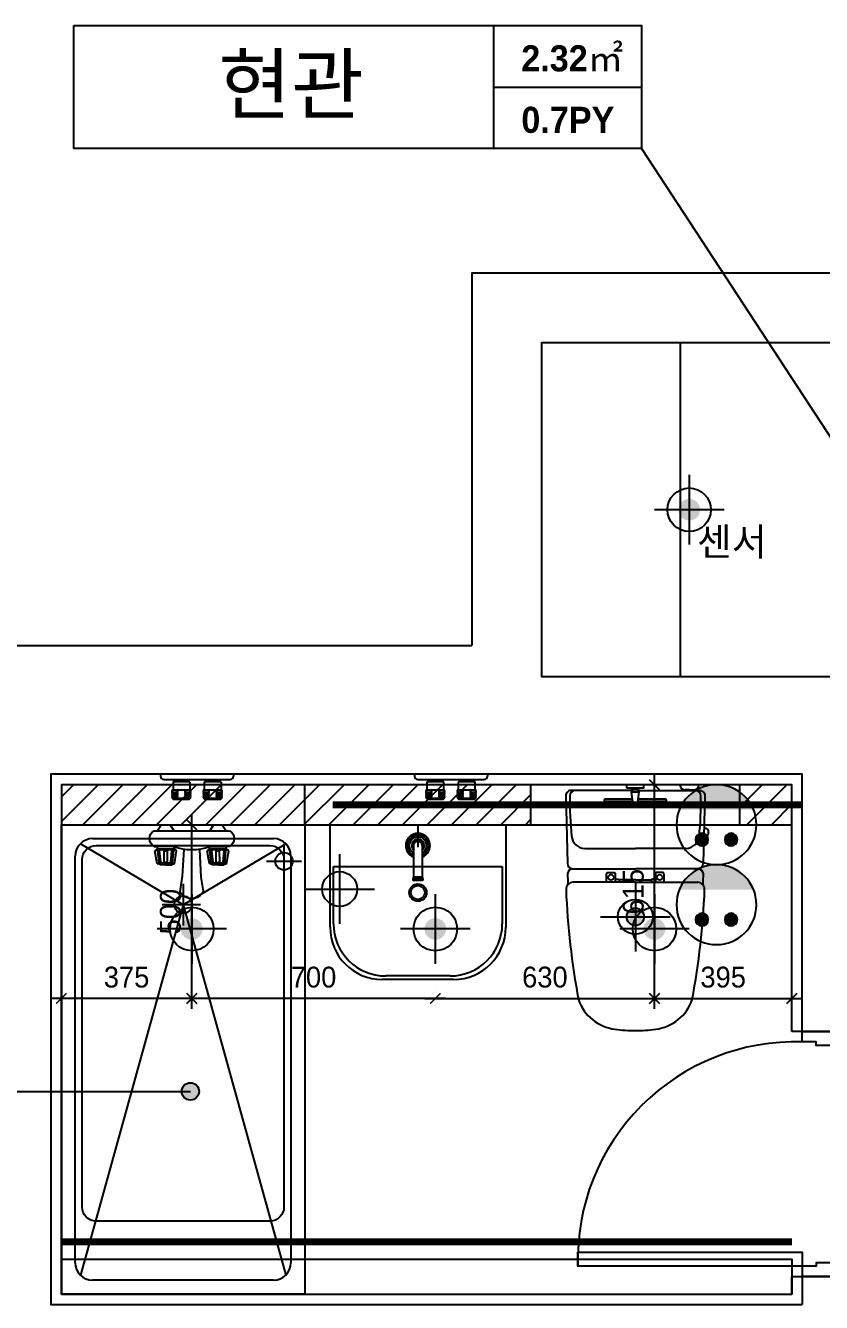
# Model space of a CAD drawing. Header units: millimetres. Extents: x 204923 to 257123, y 77248 to 107783.
# Drawn here: x 236194 to 238482, y 98023 to 101696 of the extents above; entities that cross this region are included whole.
import ezdxf
from ezdxf.enums import TextEntityAlignment as Align

# ---------------------------------------------------------------- set-up
doc = ezdxf.new("R2010")
doc.units = ezdxf.units.MM
doc.header["$LTSCALE"] = 30
doc.header["$PDMODE"] = 3
doc.linetypes.add('HID', pattern=[2.3, 1.5, -0.8])
doc.linetypes.add('HIDDEN', pattern=[9.525, 6.35, -3.175])
doc.layers.get('DEFPOINTS').update_dxf_attribs({"color": 248})
for name, color, linetype in [('0-ELC TEXT', 7, 'Continuous'), ('03-TEXT', 3, 'Continuous'), ('03-WAL NEW', 3, 'Continuous'), ('06-FUR', 6, 'Continuous'), ('07-DIM WAL', 5, 'Continuous'), ('08-HAT', 8, 'Continuous'), ('2-con', 2, 'Continuous'), ('3.기호.계단선', 30, 'Continuous'), ('BATH', 5, 'Continuous'), ('CEIL-LIGHT', 7, 'Continuous'), ('CO-BATH', 6, 'Continuous'), ('CO-DO-FR', 7, 'Continuous'), ('CO-DOOR', 8, 'Continuous'), ('FIN', 2, 'Continuous'), ('HL', 6, 'HIDDEN'), ('RC-LIGHT', 7, 'Continuous'), ('WID', 4, 'Continuous'), ('설비', 140, 'Continuous')]:
    doc.layers.add(name, color=color, linetype=linetype)
doc.styles.add('HY 울릉도 L', font='')
doc.styles.add('넥슨고딕', font='NEXONLv1GothicBold.ttf')
doc.styles.add('코레일둥고', font='Korail_Round_Gothic_Medium.ttf')
doc.styles.get('HY 울릉도 L').set_extended_font_data('HY울릉도L')
doc.dimstyles.new('30', dxfattribs={"dimscale": 30, "dimtxt": 2, "dimasz": 1, "dimexe": 1, "dimexo": 1, "dimgap": 1, "dimtad": 1, "dimdec": 0, "dimrnd": 0.05, "dimdsep": 46, "dimlunit": 6, "dimtxsty": 'HY 울릉도 L', "dimblk": 'ARCHTICK', "dimcen": 2.5, "dimdle": 1, "dimclrd": 133, "dimclre": 133, "dimclrt": 30, "dimadec": 0, "dimazin": 0, "dimtfac": 1, "dimtdec": 0, "dimtix": 1, "dimtmove": 2, "dimatfit": 3, "dimldrblk": 'ARCHTICK', "dimfxl": 1, "dimlwd": -1, "dimlwe": -1, "dimarcsym": 0})
pattern_1 = [(45, (54919.72, 2669.96), (-35.355339, 35.355339), [])]

# ---------------------------------------------------------------- blocks, each defined once
blk = doc.blocks.new('hallogen')
h = blk.add_hatch(color=256)
h.dxf.hatch_style = 1
edge = h.paths.add_edge_path()
edge.add_arc((48591.7, 60854.3), 31.2, 0, 360, ccw=False)
at = {"color": 1, "linetype": 'Continuous'}
for p, q in [((48591.7, 60954.3), (48591.7, 60754.3)), ((48691.7, 60854.3), (48491.7, 60854.3))]:
    blk.add_line(p, q, dxfattribs=at)
at = {"color": 4, "linetype": 'Continuous'}
blk.add_circle((48591.7, 60854.3), 62.5, dxfattribs=at)
blk = doc.blocks.new('_ArchTick')
at = {"color": 0, "linetype": 'ByBlock', "const_width": 0.15}
blk.add_lwpolyline([(-0.5, -0.5), (0.5, 0.5)], dxfattribs=at)
blk = doc.blocks.new('*D666')
at = {"layer": '07-DIM WAL', "color": 133}
for p, q in [((237372.1, 98927.4), (237372.1, 98927.4)), ((238002.1, 98927.4), (238002.1, 98927.4)), ((237342.1, 98897.4), (238032.1, 98897.4))]:
    blk.add_line(p, q, dxfattribs=at)
at = {"layer": 'DEFPOINTS', "color": 0}
for p in [(237372.1, 98897.4), (238002.1, 98897.4), (238002.1, 98897.4)]:
    blk.add_point(p, dxfattribs=at)
at = {"layer": '07-DIM WAL', "color": 133, "xscale": 30, "yscale": 30, "zscale": 30, "rotation": 180}
blk.add_blockref('_ArchTick', (237372.1, 98897.4), dxfattribs=at)
at = {"layer": '07-DIM WAL', "color": 133, "xscale": 30, "yscale": 30, "zscale": 30}
blk.add_blockref('_ArchTick', (238002.1, 98897.4), dxfattribs=at)
at = {"layer": '07-DIM WAL', "color": 30, "insert": (237687.1, 98958.7), "char_height": 60, "attachment_point": 5, "style": 'HY 울릉도 L'}
blk.add_mtext('630', dxfattribs=at)
blk = doc.blocks.new('*D667')
at = {"layer": '07-DIM WAL', "color": 133}
for p, q in [((238002.1, 98927.4), (238002.1, 98927.4)), ((238397.1, 98927.4), (238397.1, 98927.4)), ((237972.1, 98897.4), (238427.1, 98897.4))]:
    blk.add_line(p, q, dxfattribs=at)
at = {"layer": 'DEFPOINTS', "color": 0}
for p in [(238002.1, 98897.4), (238397.1, 98897.4), (238397.1, 98897.4)]:
    blk.add_point(p, dxfattribs=at)
at = {"layer": '07-DIM WAL', "color": 133, "xscale": 30, "yscale": 30, "zscale": 30, "rotation": 180}
blk.add_blockref('_ArchTick', (238002.1, 98897.4), dxfattribs=at)
at = {"layer": '07-DIM WAL', "color": 133, "xscale": 30, "yscale": 30, "zscale": 30}
blk.add_blockref('_ArchTick', (238397.1, 98897.4), dxfattribs=at)
at = {"layer": '07-DIM WAL', "color": 30, "insert": (238199.6, 98958.7), "char_height": 60, "attachment_point": 5, "style": 'HY 울릉도 L'}
blk.add_mtext('395', dxfattribs=at)
blk = doc.blocks.new('*D668')
at = {"layer": '07-DIM WAL', "color": 133}
for p, q in [((238002.1, 98867.4), (238002.1, 99542.4)), ((237972.1, 99512.4), (237972.1, 99512.4)), ((237972.1, 98897.4), (237972.1, 98897.4))]:
    blk.add_line(p, q, dxfattribs=at)
at = {"layer": 'DEFPOINTS', "color": 0}
for p in [(238002.1, 99512.4), (238002.1, 99512.4), (238002.1, 98897.4)]:
    blk.add_point(p, dxfattribs=at)
at = {"layer": '07-DIM WAL', "color": 133, "xscale": 30, "yscale": 30, "zscale": 30}
for p, rotation in [((238002.1, 99512.4), 90), ((238002.1, 98897.4), 270)]:
    blk.add_blockref('_ArchTick', p, dxfattribs=dict(at, rotation=rotation))
at = {"layer": '07-DIM WAL', "color": 30, "insert": (237941.4, 99204.9), "char_height": 60, "attachment_point": 5, "rotation": 90, "style": 'HY 울릉도 L'}
blk.add_mtext('615', dxfattribs=at)
blk = doc.blocks.new('*D669')
at = {"layer": '07-DIM WAL', "color": 133}
for p, q in [((236672.1, 98867.4), (236672.1, 99427.4)), ((236642.1, 99397.4), (236642.1, 99397.4)), ((236642.1, 98897.4), (236642.1, 98897.4))]:
    blk.add_line(p, q, dxfattribs=at)
at = {"layer": 'DEFPOINTS', "color": 0}
for p in [(236672.1, 99397.4), (236672.1, 99397.4), (236672.1, 98897.4)]:
    blk.add_point(p, dxfattribs=at)
at = {"layer": '07-DIM WAL', "color": 133, "xscale": 30, "yscale": 30, "zscale": 30}
for p, rotation in [((236672.1, 99397.4), 90), ((236672.1, 98897.4), 270)]:
    blk.add_blockref('_ArchTick', p, dxfattribs=dict(at, rotation=rotation))
at = {"layer": '07-DIM WAL', "color": 30, "insert": (236610.8, 99147.4), "char_height": 60, "attachment_point": 5, "rotation": 90, "style": 'HY 울릉도 L'}
blk.add_mtext('500', dxfattribs=at)
blk = doc.blocks.new('*D670')
at = {"layer": '07-DIM WAL', "color": 133}
for p, q in [((236672.1, 98927.4), (236672.1, 98927.4)), ((237372.1, 98927.4), (237372.1, 98927.4)), ((237402.1, 98897.4), (236642.1, 98897.4))]:
    blk.add_line(p, q, dxfattribs=at)
at = {"layer": 'DEFPOINTS', "color": 0}
for p in [(236672.1, 98897.4), (236672.1, 98897.4), (237372.1, 98897.4)]:
    blk.add_point(p, dxfattribs=at)
at = {"layer": '07-DIM WAL', "color": 133, "xscale": 30, "yscale": 30, "zscale": 30, "rotation": 180}
blk.add_blockref('_ArchTick', (236672.1, 98897.4), dxfattribs=at)
at = {"layer": '07-DIM WAL', "color": 133, "xscale": 30, "yscale": 30, "zscale": 30}
blk.add_blockref('_ArchTick', (237372.1, 98897.4), dxfattribs=at)
at = {"layer": '07-DIM WAL', "color": 30, "insert": (237022.1, 98958.6), "char_height": 60, "attachment_point": 5, "style": 'HY 울릉도 L'}
blk.add_mtext('700', dxfattribs=at)
blk = doc.blocks.new('*D671')
at = {"layer": '07-DIM WAL', "color": 133}
for p, q in [((236297.1, 98927.4), (236297.1, 98927.4)), ((236672.1, 98927.4), (236672.1, 98927.4)), ((236702.1, 98897.4), (236267.1, 98897.4))]:
    blk.add_line(p, q, dxfattribs=at)
at = {"layer": 'DEFPOINTS', "color": 0}
for p in [(236297.1, 98897.4), (236297.1, 98897.4), (236672.1, 98897.4)]:
    blk.add_point(p, dxfattribs=at)
at = {"layer": '07-DIM WAL', "color": 133, "xscale": 30, "yscale": 30, "zscale": 30, "rotation": 180}
blk.add_blockref('_ArchTick', (236297.1, 98897.4), dxfattribs=at)
at = {"layer": '07-DIM WAL', "color": 133, "xscale": 30, "yscale": 30, "zscale": 30}
blk.add_blockref('_ArchTick', (236672.1, 98897.4), dxfattribs=at)
at = {"layer": '07-DIM WAL', "color": 30, "insert": (236484.6, 98958.7), "char_height": 60, "attachment_point": 5, "style": 'HY 울릉도 L'}
blk.add_mtext('375', dxfattribs=at)
blk = doc.blocks.new('egoo')
at = {"layer": '설비'}
h = blk.add_hatch(color=140, dxfattribs=at)
edge = h.paths.add_edge_path()
edge.add_arc((1015645.3, 443433.7), 22.3, 0, 360)
h = blk.add_hatch(color=140, dxfattribs=at)
edge = h.paths.add_edge_path()
edge.add_arc((1015747.7, 443433.7), 22.3, 0, 360)
h = blk.add_hatch(color=140, dxfattribs=at)
edge = h.paths.add_edge_path()
edge.add_line((1015826.3, 443329.1), (1015566.6, 443329.1))
edge.add_ellipse((1015696.5, 443381.5), major_axis=(99, 99), ratio=1, start_angle=156.9578, end_angle=293.0422)
at = {"layer": '설비', "color": 140}
for centre, radius in [((1015696.5, 443381.5), 140), ((1015645.3, 443433.7), 22.3), ((1015747.7, 443433.7), 22.3)]:
    blk.add_circle(centre, radius, dxfattribs=at)
blk = doc.blocks.new('A$C004A4CAE')
at = {"layer": 'FIN', "color": 6}
for p, q in [((36, 69), (36, 70)), ((84, 69), (36, 69)), ((51, 63), (36, 63)), ((51, 57), (36, 57)), ((51, 51), (36, 51)), ((36, 23), (36, 45)), ((84, 45), (36, 45)), ((82, 72), (38, 72)), ((84, 63), (69, 63)), ((84, 57), (69, 57)), ((84, 51), (69, 51)), ((84, 69), (84, 70)), ((84, 23), (84, 45)), ((126, 69), (126, 70)), ((174, 69), (126, 69)), ((141, 63), (126, 63)), ((141, 57), (126, 57)), ((141, 51), (126, 51)), ((174, 45), (126, 45)), ((126, 23), (126, 45)), ((172, 72), (128, 72)), ((174, 63), (159, 63)), ((174, 57), (159, 57)), ((174, 51), (159, 51)), ((174, 69), (174, 70)), ((174, 23), (174, 45)), ((0, 0), (0, 5)), ((200, 15), (10, 15)), ((82, 21), (38, 21)), ((43, 15), (43, 21)), ((77, 15), (77, 21)), ((172, 21), (128, 21)), ((133, 15), (133, 21)), ((167, 15), (167, 21)), ((210, 0), (210, 5))]:
    blk.add_line(p, q, dxfattribs=at)
for centre, radius, start, end in [((36, 66), 3, 90, 270), ((36, 60), 3, 90, 270), ((36, 54), 3, 90, 270), ((36, 48), 3, 90, 270), ((38, 70), 2, 90, 180), ((51, 66), 3, 90, 270), ((51, 60), 3, 90, 270), ((51, 54), 3, 90, 270), ((51, 48), 3, 90, 270), ((69, 66), 3, 270, 90), ((69, 60), 3, 270, 90), ((69, 54), 3, 270, 90), ((69, 48), 3, 270, 90), ((82, 70), 2, 0, 90), ((84, 66), 3, 270, 90), ((84, 60), 3, 270, 90), ((84, 54), 3, 270, 90), ((84, 48), 3, 270, 90), ((126, 66), 3, 90, 270), ((126, 60), 3, 90, 270), ((126, 54), 3, 90, 270), ((126, 48), 3, 90, 270), ((128, 70), 2, 90, 180), ((141, 66), 3, 90, 270), ((141, 60), 3, 90, 270), ((141, 54), 3, 90, 270), ((141, 48), 3, 90, 270), ((159, 66), 3, 270, 90), ((159, 60), 3, 270, 90), ((159, 54), 3, 270, 90), ((159, 48), 3, 270, 90), ((172, 70), 2, 0, 90), ((174, 66), 3, 270, 90), ((174, 60), 3, 270, 90), ((174, 54), 3, 270, 90), ((174, 48), 3, 270, 90), ((10, 5), 10, 90, 180), ((38, 23), 2, 180, 270), ((82, 23), 2, 270, 0), ((128, 23), 2, 180, 270), ((172, 23), 2, 270, 0), ((200, 5), 10, 0, 90)]:
    blk.add_arc(centre, radius, start, end, dxfattribs=at)
blk = doc.blocks.new('cdr')
at = {"layer": '3.기호.계단선'}
h = blk.add_hatch(color=256, dxfattribs=at)
h.dxf.hatch_style = 1
h.paths.add_polyline_path([(212172.1, 99132.4, 1), (212122.1, 99132.4, 1)])
at = {"layer": '2-con'}
for points in [[(212937.1, 100983.4), (211677.1, 100983.4), (211677.1, 99912.4)], [(212937.1, 100783.4), (211877.1, 100783.4), (211877.1, 99823.4), (212827.1, 99823.4)], [(211127.1, 93259.4), (210327.1, 93259.4), (210327.1, 99912.4), (211677.1, 99912.4)], [(212827.1, 98802.4), (212627.1, 98802.4), (212827.1, 98802.4), (212827.1, 99823.4)], [(212627.1, 98802.4), (212627.1, 99542.4), (210467.1, 99542.4), (210467.1, 98017.4), (212627.1, 98017.4)], [(212827.1, 98097.4), (212627.1, 98097.4), (212627.1, 98017.4)]]:
    blk.add_lwpolyline(points, dxfattribs=at)
at = {"layer": '3.기호.계단선'}
for p, q in [((211137.1, 99342.4), (211137.1, 99242.4)), ((211087.1, 99292.4), (211187.1, 99292.4)), ((211297.1, 99312.4), (211297.1, 99112.4)), ((211197.1, 99212.4), (211397.1, 99212.4)), ((212147.1, 99232.4), (212147.1, 99032.4)), ((212047.1, 99132.4), (212247.1, 99132.4))]:
    blk.add_line(p, q, dxfattribs=at)
for centre, radius in [((211137.1, 99292.4), 25), ((211297.1, 99212.4), 50), ((212147.1, 99132.4), 50), ((212147.1, 99132.4), 25)]:
    blk.add_circle(centre, radius, dxfattribs=at)
at = {"layer": 'CO-DO-FR'}
for points in [[(212627.1, 98802.4), (212827.1, 98802.4), (212827.1, 98772.4), (212787.1, 98772.4), (212787.1, 98762.4), (212667.1, 98762.4), (212667.1, 98772.4), (212627.1, 98772.4), (212627.1, 98802.4)], [(212627.1, 98097.4), (212827.1, 98097.4), (212827.1, 98127.4), (212787.1, 98127.4), (212787.1, 98137.4), (212667.1, 98137.4), (212667.1, 98127.4), (212627.1, 98127.4), (212627.1, 98097.4)]]:
    blk.add_lwpolyline(points, close=True, dxfattribs=at)
at = {"layer": 'CO-DOOR'}
blk.add_lwpolyline([(211982.1, 98167.4), (212627.1, 98167.4), (212627.1, 98127.4), (211982.1, 98127.4)], close=True, dxfattribs=at)
blk.add_arc((212607.1, 98147.4), 625.3, 88.1672, 181.8328, dxfattribs=at)
at = {"rotation": 180}
for p in [(210992.1, 99542.4), (211722.1, 99542.4)]:
    blk.add_blockref('A$C004A4CAE', p, dxfattribs=at)
blk = doc.blocks.new('A$C50C81EA5')
at = {"layer": 'WID'}
for p, q in [((99.5, 220.2), (137.4, 226.4)), ((99.5, 220.2), (137.4, 226.4)), ((143.2, 219), (137.4, 226.4)), ((143.2, 219), (137.4, 226.4)), ((141.3, 221.4), (137.5, 218)), ((141.3, 221.4), (137.5, 218)), ((150.2, 228.6), (150.2, 219)), ((150.2, 228.6), (150.2, 219)), ((195.3, 12), (195.3, 228.1)), ((195.3, 12), (195.3, 228.1)), ((97, 213.3), (99.5, 213.3)), ((97, 195.5), (97, 213.3)), ((97, 213.3), (99.5, 213.3)), ((97, 195.5), (97, 213.3)), ((97, 195.5), (97, 177.7)), ((97, 195.5), (97, 177.7)), ((99.5, 220.2), (104, 214.9)), ((99.5, 195.5), (99.5, 220.2)), ((99.5, 220.2), (104, 214.9)), ((99.5, 195.5), (99.5, 220.2)), ((99.5, 195.5), (99.5, 170.7)), ((99.5, 195.5), (99.5, 170.7)), ((104, 214.9), (137.5, 218)), ((104, 214.9), (137.5, 218)), ((104, 214.9), (104, 209.5)), ((104, 214.9), (104, 209.5)), ((104, 200.4), (104, 195.5)), ((104, 200.4), (137, 200)), ((104, 200.4), (104, 195.5)), ((104, 200.4), (137, 200)), ((104, 190.5), (104, 195.5)), ((104, 190.5), (104, 195.5)), ((104, 190.5), (137, 190.1)), ((104, 190.5), (137, 190.1)), ((104.5, 209.7), (137, 212.6)), ((104.5, 209.7), (137, 212.6)), ((137.5, 218), (137, 212.6)), ((137.5, 218), (137, 212.6)), ((137, 200), (137, 195)), ((137, 200), (137, 195)), ((137, 190.1), (137, 195)), ((137, 190.1), (137, 195)), ((143.2, 219), (150.2, 219)), ((143.2, 171.1), (143.2, 219)), ((143.2, 219), (150.2, 219)), ((143.2, 171.1), (143.2, 219)), ((150.2, 171.1), (150.2, 219)), ((150.2, 171.1), (150.2, 219)), ((212.4, 207.5), (195.3, 218.4)), ((212.4, 207.5), (195.3, 218.4)), ((212.4, 182.5), (212.4, 207.5)), ((212.4, 182.5), (212.4, 207.5)), ((21.3, 153.8), (62, 147.2)), ((21.3, 153.8), (62, 147.2)), ((62, 147.2), (141.5, 142.7)), ((62, 147.2), (141.5, 142.7)), ((97, 177.7), (99.5, 177.7)), ((97, 177.7), (99.5, 177.7)), ((99.5, 170.7), (104, 176)), ((99.5, 170.7), (104, 176)), ((99.5, 170.7), (137.4, 163.7)), ((99.5, 170.7), (137.4, 163.7)), ((104, 176), (104, 181.4)), ((104, 176), (104, 181.4)), ((104, 176), (137.5, 172.1)), ((104, 176), (137.5, 172.1)), ((104.5, 181.2), (137, 177.4)), ((104.5, 181.2), (137, 177.4)), ((137.5, 172.1), (137, 177.4)), ((137.5, 172.1), (137, 177.4)), ((143.2, 171.1), (137.4, 163.7)), ((143.2, 171.1), (137.4, 163.7)), ((141.3, 168.6), (137.5, 172.1)), ((141.3, 168.6), (137.5, 172.1)), ((143.2, 171.1), (150.2, 171.1)), ((143.2, 171.1), (150.2, 171.1)), ((212.4, 182.5), (195.3, 171.6)), ((212.4, 182.5), (195.3, 171.6)), ((20.3, 86.2), (64.1, 93.2)), ((20.3, 86.2), (64.1, 93.2)), ((64.1, 93.2), (141.5, 97.7)), ((64.1, 93.2), (141.5, 97.7)), ((99.5, 70.2), (137.4, 76.4)), ((99.5, 70.2), (137.4, 76.4)), ((143.2, 69), (137.4, 76.4)), ((143.2, 69), (137.4, 76.4)), ((97, 63.3), (99.5, 63.3)), ((97, 45.5), (97, 63.3)), ((97, 63.3), (99.5, 63.3)), ((97, 45.5), (97, 63.3)), ((97, 45.5), (97, 27.7)), ((97, 45.5), (97, 27.7)), ((99.5, 70.2), (104, 64.9)), ((99.5, 45.5), (99.5, 70.2)), ((99.5, 70.2), (104, 64.9)), ((99.5, 45.5), (99.5, 70.2)), ((99.5, 45.5), (99.5, 20.7)), ((99.5, 45.5), (99.5, 20.7)), ((104, 64.9), (137.5, 68)), ((104, 64.9), (137.5, 68)), ((104, 64.9), (104, 59.5)), ((104, 64.9), (104, 59.5)), ((104, 50.4), (104, 45.5)), ((104, 50.4), (137, 50)), ((104, 50.4), (104, 45.5)), ((104, 50.4), (137, 50)), ((104, 40.5), (104, 45.5)), ((104, 40.5), (104, 45.5)), ((104, 40.5), (137, 40.1)), ((104, 40.5), (137, 40.1)), ((104.5, 59.7), (137, 62.6)), ((104.5, 59.7), (137, 62.6)), ((137.5, 68), (137, 62.6)), ((137.5, 68), (137, 62.6)), ((137, 50), (137, 45)), ((137, 50), (137, 45)), ((137, 40.1), (137, 45)), ((137, 40.1), (137, 45)), ((141.3, 71.4), (137.5, 68)), ((141.3, 71.4), (137.5, 68)), ((143.2, 69), (150.2, 69)), ((143.2, 21.1), (143.2, 69)), ((143.2, 69), (150.2, 69)), ((143.2, 21.1), (143.2, 69)), ((150.2, 69), (150.2, 21.1)), ((150.2, 69), (150.2, 21.1)), ((212.4, 57.5), (195.3, 68.4)), ((212.4, 57.5), (195.3, 68.4)), ((212.4, 32.5), (212.4, 57.5)), ((212.4, 32.5), (212.4, 57.5)), ((97, 27.7), (99.5, 27.7)), ((97, 27.7), (99.5, 27.7)), ((99.5, 20.7), (104, 26)), ((99.5, 20.7), (104, 26)), ((99.5, 20.7), (137.4, 13.7)), ((99.5, 20.7), (137.4, 13.7)), ((104, 26), (104, 31.4)), ((104, 26), (104, 31.4)), ((104, 26), (137.5, 22.1)), ((104, 26), (137.5, 22.1)), ((104.5, 31.2), (137, 27.4)), ((104.5, 31.2), (137, 27.4)), ((137.5, 22.1), (137, 27.4)), ((137.5, 22.1), (137, 27.4)), ((143.2, 21.1), (137.4, 13.7)), ((143.2, 21.1), (137.4, 13.7)), ((141.3, 18.6), (137.5, 22.1)), ((141.3, 18.6), (137.5, 22.1)), ((143.2, 21.1), (150.2, 21.1)), ((143.2, 21.1), (150.2, 21.1)), ((150.2, 11.4), (150.2, 21.1)), ((150.2, 11.4), (150.2, 21.1)), ((212.4, 32.5), (195.3, 21.6)), ((212.4, 32.5), (195.3, 21.6))]:
    blk.add_line(p, q, dxfattribs=at)
for centre, radius, start, end in [((172.6, 215.7), 25.9, 28.6669, 149.9901), ((172.6, 215.7), 25.9, 28.6669, 149.9901), ((106.7, 204.9), 5.27, 114.695, 239.7227), ((106.7, 204.9), 5.27, 114.695, 239.7227), ((106.7, 186), 5.27, 120.2773, 245.305), ((106.7, 186), 5.27, 120.2773, 245.305), ((134.7, 206.3), 6.74, 289.9748, 70.0252), ((134.7, 206.3), 6.74, 289.9748, 70.0252), ((134.7, 183.8), 6.74, 289.9748, 70.0252), ((134.7, 183.8), 6.74, 289.9748, 70.0252), ((37.9, 119.7), 37.9, 116.0462, 242.3329), ((37.9, 119.7), 37.9, 116.0462, 242.3329), ((302.7, 120), 162.8, 161.712, 198.288), ((302.7, 120), 162.8, 161.712, 198.288), ((106.7, 54.9), 5.27, 114.695, 239.7227), ((106.7, 54.9), 5.27, 114.695, 239.7227), ((106.7, 36), 5.27, 120.2773, 245.305), ((106.7, 36), 5.27, 120.2773, 245.305), ((134.7, 56.3), 6.74, 289.9748, 70.0252), ((134.7, 56.3), 6.74, 289.9748, 70.0252), ((134.7, 33.8), 6.74, 289.9748, 70.0252), ((134.7, 33.8), 6.74, 289.9748, 70.0252), ((172.6, 24.4), 25.9, 210.0099, 331.3331), ((172.6, 24.4), 25.9, 210.0099, 331.3331)]:
    blk.add_arc(centre, radius, start, end, dxfattribs=at)
blk = doc.blocks.new('cjswjdeh')
at = {"layer": '03-WAL NEW'}
h = blk.add_hatch(dxfattribs=at)
h.set_pattern_fill('_USER', color=256, scale=50, angle=45, pattern_type=0)
h.set_pattern_definition(pattern_1)
h.paths.add_polyline_path([(266116.8, 102067.3), (265416.8, 102067.3), (265416.8, 102182.3), (266116.8, 102182.3)])
at = {"layer": '08-HAT'}
h = blk.add_hatch(dxfattribs=at)
h.set_pattern_fill('_USER', color=8, scale=50, angle=45, pattern_type=0)
h.set_pattern_definition(pattern_1)
h.paths.add_polyline_path([(267516.8, 102182.3), (267366.8, 102182.3), (267366.8, 102067.3), (267516.8, 102067.3)])
h.paths.add_polyline_path([(266766.8, 102182.3), (266116.8, 102182.3), (266116.8, 102067.3), (266766.8, 102067.3)])
at = {"color": 8}
blk.add_line((266441.8, 102067.3), (266441.8, 102002.3), dxfattribs=at)
at = {"layer": '03-WAL NEW'}
for p, q in [((266116.8, 102067.3), (266116.8, 102182.3)), ((266766.8, 102067.3), (266766.8, 102182.3)), ((267366.8, 102067.3), (267366.8, 102182.3))]:
    blk.add_line(p, q, dxfattribs=at)
blk.add_lwpolyline([(265416.8, 102067.3), (267516.8, 102067.3), (267516.8, 102182.3), (265416.8, 102182.3)], close=True, dxfattribs=at)
at = {"layer": '06-FUR', "color": 8}
blk.add_lwpolyline([(266796.8, 102493.3), (267196.8, 102493.3), (267196.8, 103453.3), (266796.8, 103453.3)], close=True, dxfattribs=at)
at = {"layer": 'BATH', "color": 8}
for p, q in [((267546.8, 101472.3), (267516.8, 101472.3)), ((267546.8, 100767.3), (267516.8, 100767.3))]:
    blk.add_line(p, q, dxfattribs=at)
blk.add_lwpolyline([(267516.8, 101472.3), (267516.8, 102182.3), (265416.8, 102182.3), (265416.8, 100717.3), (267516.8, 100717.3), (267516.8, 100767.3)], dxfattribs=at)
at = {"layer": 'CO-BATH', "color": 8}
for p, q in [((265416.8, 100717.3), (265416.8, 102067.3)), ((265416.8, 102067.3), (266116.8, 102067.3)), ((266116.8, 102067.3), (266116.8, 100717.3)), ((266189.3, 101772.3), (266189.3, 102067.3)), ((266189.3, 102067.3), (266694.3, 102067.3)), ((266694.3, 102067.3), (266694.3, 101772.3)), ((265766.8, 101837.3), (265471.5, 102012.7)), ((265506.8, 102027.3), (265766.8, 102027.3)), ((265766.8, 102027.3), (266026.8, 102027.3)), ((265766.8, 102027.3), (265766.8, 102027.3)), ((265766.8, 101837.3), (266062.2, 102012.7)), ((266429.3, 102007.3), (266429.3, 101916.8)), ((266454.3, 102007.3), (266454.3, 101916.8)), ((265456.8, 100807.3), (265456.8, 101977.3)), ((266076.8, 101977.3), (266076.8, 100807.3)), ((266199.3, 101782.3), (266199.3, 101947.3)), ((266199.3, 101947.3), (266684.3, 101947.3)), ((266684.3, 101947.3), (266684.3, 101782.3)), ((265766.8, 101897.3), (265766.8, 101777.3)), ((266427.3, 101911.8), (266427.3, 101906.8)), ((266456.3, 101911.8), (266427.3, 101911.8)), ((266456.3, 101906.8), (266427.3, 101906.8)), ((266428.3, 101916.8), (266428.3, 101911.8)), ((266455.3, 101916.8), (266428.3, 101916.8)), ((266455.3, 101916.8), (266455.3, 101911.8)), ((266456.3, 101911.8), (266456.3, 101906.8)), ((265766.8, 101837.3), (265471.5, 100772)), ((265816.8, 101837.3), (265706.8, 101837.3)), ((265766.8, 101837.3), (266062.2, 100772)), ((266534.3, 101632.3), (266349.3, 101632.3)), ((266544.3, 101622.3), (266339.3, 101622.3)), ((266026.8, 100757.3), (265506.8, 100757.3)), ((266116.8, 100717.3), (265416.8, 100717.3))]:
    blk.add_line(p, q, dxfattribs=at)
blk.add_lwpolyline([(265766.8, 102007.3), (266016.8, 102007.3, -0.414214), (266056.8, 101967.3), (266056.8, 100967.3, -0.414214), (266016.8, 100927.3), (265516.8, 100927.3, -0.414214), (265476.8, 100967.3), (265476.8, 101967.3, -0.414214), (265516.8, 102007.3)], format="xyb", close=True, dxfattribs=at)
for radius in [25, 20]:
    blk.add_circle((266441.8, 101872.3), radius, dxfattribs=at)
for centre, radius, start, end in [((266441.8, 102007.3), 35, 290.9249, 249.0752), ((266441.8, 102007.3), 30, 294.6243, 245.3757), ((265506.8, 101977.3), 50, 90, 180), ((266026.8, 101977.3), 50, 0, 90), ((266441.8, 102007.3), 25, 300, 240), ((266441.8, 102007.3), 18, 313.983, 226.0171), ((266441.8, 102007.3), 12.5, 0, 180), ((266349.3, 101782.3), 150, 180, 270), ((266534.3, 101782.3), 150, 270, 0), ((266339.3, 101772.3), 150, 180, 270), ((266544.3, 101772.3), 150, 270, 0), ((265506.8, 100807.3), 50, 180, 270), ((266026.8, 100807.3), 50, 270, 0)]:
    blk.add_arc(centre, radius, start, end, dxfattribs=at)
blk.add_ellipse((265766.8, 101837.3), major_axis=(-17.7, -17.7), ratio=1, dxfattribs=at)
at = {"layer": 'FIN', "color": 8}
for p, q in [((267058.8, 102165.9), (266894.2, 102165.9)), ((267074.8, 102165.9), (267239.4, 102165.9)), ((267222.6, 102167.3), (267210.1, 102167.3)), ((267222.6, 102167.3), (267235, 102167.3)), ((266921.6, 101998.7), (267066.8, 101998.7)), ((267212.1, 101998.7), (267066.8, 101998.7)), ((266886.5, 101940.9), (267066.8, 101940.9)), ((267247.2, 101940.9), (267066.8, 101940.9)), ((267066.8, 101901.7), (266887.5, 101901.7)), ((267066.8, 101901.7), (267246.1, 101901.7))]:
    blk.add_line(p, q, dxfattribs=at)
for points in [[(266894.2, 102165.9), (266881.8, 102165.9, 0.421209), (266866.8, 102150.6), (266871.5, 101955.6, 0.001659)], [(267239.4, 102165.9), (267251.8, 102165.9, -0.421209), (267266.8, 102150.6), (267262.2, 101955.6, -0.001659)], [(266886.5, 101940.9, 0.371724), (266872.1, 101926.2, 0.003515), (266872.9, 101895.3, 0.320541)], [(267247.2, 101940.9, -0.371724), (267261.6, 101926.2, -0.003515), (267260.7, 101895.3, -0.320541)]]:
    blk.add_lwpolyline(points, format="xyb", dxfattribs=at)
for centre, radius, start, end in [((267210.1, 102182.3), 15, 180, 270), ((267235, 102182.3), 15, 270, 0), ((266894.2, 102149.9), 16, 90, 179.3116), ((267878.2, 102138.1), 1000, 179.3116, 185.9437), ((267239.4, 102149.9), 16, 0.6884, 90), ((266255.5, 102138.1), 1000, 354.0563, 0.6884), ((266923.3, 102038.7), 40, 185.9437, 267.5129), ((267210.3, 102038.7), 40, 272.4871, 354.0563), ((266886.5, 101955.9), 15, 181.3651, 270), ((267247.2, 101955.9), 15, 270, 358.6349), ((266887.5, 101881.7), 20, 90, 182.3333), ((267246.1, 101881.7), 20, 357.6667, 90), ((269071.6, 101970.7), 2205.9, 182.3333, 190.6081), ((265062, 101970.7), 2205.9, 349.3919, 357.6667), ((267022.6, 101604), 125.5, 198.2964, 263.4241), ((267111, 101604), 125.5, 276.5759, 341.7036), ((267066.8, 101880.9), 405.9, 261.6993, 270), ((267066.8, 101880.9), 405.9, 270, 278.3007)]:
    blk.add_arc(centre, radius, start, end, dxfattribs=at)
at = {"layer": 'HL', "color": 8, "linetype": 'Continuous'}
for p, q in [((267042.8, 102172.3), (267042.8, 102182.3)), ((267090.8, 102172.3), (267090.8, 102182.3)), ((267090.8, 102172.3), (267042.8, 102172.3)), ((267059.9, 102167.6), (267054.4, 102172.3)), ((267055.5, 102160.6), (267059.9, 102167.6)), ((267060.8, 102126.2), (267055.5, 102160.6)), ((267078.2, 102160.6), (267055.5, 102160.6)), ((267073.8, 102167.6), (267059.9, 102167.6)), ((267072.8, 102126.2), (267078.2, 102160.6)), ((267073.8, 102167.6), (267079.2, 102172.3)), ((267078.2, 102160.6), (267073.8, 102167.6)), ((267058.3, 102141.3), (266980.3, 102141.3)), ((267059.4, 102134.3), (266980.3, 102134.3)), ((267072.8, 102126.2), (267060.8, 102126.2)), ((267153.3, 102134.3), (267074.3, 102134.3)), ((267153.3, 102141.3), (267075.3, 102141.3)), ((267271.8, 102035.9), (267264.1, 102035.9)), ((267271.8, 102056), (267264.6, 102056)), ((267275.8, 102052), (267275.8, 102039.9)), ((267066.8, 101908.7), (267020.5, 101908.7)), ((267066.8, 101908.7), (267113.1, 101908.7))]:
    blk.add_line(p, q, dxfattribs=at)
for points in [[(266984.3, 101901.7), (266984.3, 101925.9, -0.414214), (266988.3, 101929.9), (267004.7, 101929.9, -0.414214), (267008.7, 101925.9), (267008.7, 101910.3), (267008.7, 101901.7)], [(267149.4, 101901.7), (267149.4, 101925.9, 0.414214), (267145.4, 101929.9), (267128.9, 101929.9, 0.414214), (267124.9, 101925.9), (267124.9, 101910.3), (267124.9, 101901.7)], [(267008.7, 101910.3), (267018.5, 101910.3, -0.414214), (267020.5, 101908.3), (267020.5, 101901.7)], [(267124.9, 101910.3), (267115.1, 101910.3, 0.414214), (267113.1, 101908.3), (267113.1, 101901.7)]]:
    blk.add_lwpolyline(points, format="xyb", dxfattribs=at)
for centre in [(266996.8, 101915.9), (267136.8, 101915.9)]:
    blk.add_circle(centre, 8, dxfattribs=at)
for centre, radius, start, end in [((266980.3, 102137.8), 3.5, 90, 270), ((267153.3, 102137.8), 3.5, 270, 90), ((267271.8, 102052), 4, 0, 90), ((267271.8, 102039.9), 4, 270, 0)]:
    blk.add_arc(centre, radius, start, end, dxfattribs=at)
blk.add_blockref('cdr', (54919.7, 2670))
at = {"color": 8, "xscale": -1, "rotation": 270}
blk.add_blockref('A$C50C81EA5', (265671.8, 101854.9), dxfattribs=at)

msp = doc.modelspace()

# ---------------------------------------------------------------- hatches: boundary and pattern name
at = {"layer": '0-ELC TEXT'}
h = msp.add_hatch(color=256, dxfattribs=at)
h.dxf.hatch_style = 1
edge = h.paths.add_edge_path()
edge.add_arc((236668.1, 98630.2), 25, -270, 90, ccw=False)

# ---------------------------------------------------------------- linework, layer by layer
for p, q in [((237540.3, 101342.3), (237540.3, 101696.1)), ((237540.3, 101519.2), (237964.9, 101519.2)), ((237964.9, 101342.3), (238704.8, 100210)), ((235919.7, 98630.2), (236668.1, 98630.2))]:
    msp.add_line(p, q, dxfattribs=at)
msp.add_lwpolyline([(236333.1, 101696.1), (237964.9, 101696.1), (237964.9, 101342.3), (236333.1, 101342.3)], close=True, dxfattribs=at)
msp.add_circle((236668.1, 98630.2), 25, dxfattribs=at)
at = {"layer": 'CEIL-LIGHT', "color": 10, "linetype": 'HIDDEN', "const_width": 20}
for points in [[(238427.1, 99454.9), (237077.1, 99454.9)], [(238397.1, 98197.4), (236297.1, 98197.4)]]:
    msp.add_lwpolyline(points, dxfattribs=at)
at = {"layer": 'CEIL-LIGHT'}
msp.add_lwpolyline([(236297.1, 98047.4), (236297.1, 98147.4), (238397.1, 98147.4), (238397.1, 98047.4)], dxfattribs=at)

# ---------------------------------------------------------------- block references
at = {"layer": '3.기호.계단선'}
msp.add_blockref('cjswjdeh', (-29119.7, -2670), dxfattribs=at)
at = {"layer": 'RC-LIGHT'}
for p in [(189510.4, 39449.1), (188080.4, 38243.1), (188780.4, 38243.1), (189410.4, 38243.1)]:
    msp.add_blockref('hallogen', p, dxfattribs=at)
at = {"layer": '설비', "color": 140, "xscale": -0.8214285869294655, "yscale": 0.8214285869294655, "zscale": 0.8214285869294655, "rotation": 179.9999999999999}
for p in [(-596141.8, 463603.6), (-596141.8, 463373.6)]:
    msp.add_blockref('egoo', p, dxfattribs=at)

# ---------------------------------------------------------------- texts
at = {"layer": '03-TEXT'}
for s, height, style, p in [('현관', 166.67, '코레일둥고', (236957.7, 101443.8)), ('2.32㎡', 75, '넥슨고딕', (237765.9, 101564.3)), ('0.7PY', 75, '넥슨고딕', (237753.1, 101387.4))]:
    msp.add_text(s, height=height, dxfattribs=dict(at, style=style)).set_placement(p, align=Align.CENTER)
at = {"layer": '3.기호.계단선', "linetype": 'HID', "style": '코레일둥고'}
msp.add_text('센서', height=80, dxfattribs=at).set_placement((238124.3, 100171.5))

# ---------------------------------------------------------------- dimensions: what is measured, and where the dimension line sits
at = {"layer": '07-DIM WAL'}
for base, p1, p2, picture, middle in [((238002.1, 99512.4), (238002.1, 98897.4), (238002.1, 99512.4), '*D668', (237941.4, 99204.9)), ((236672.1, 99397.4), (236672.1, 98897.4), (236672.1, 99397.4), '*D669', (236610.8, 99147.4))]:
    dim = msp.add_linear_dim(base=base, p1=p1, p2=p2, angle=90, dimstyle='30', override={"dimfxl": 1.25}, dxfattribs=at)
    dim.commit()
    dim.dimension.update_dxf_attribs({"geometry": picture, "text_midpoint": middle})
for base, p1, p2, picture, middle in [((236297.1, 98897.4), (236672.1, 98897.4), (236297.1, 98897.4), '*D671', (236484.6, 98958.7)), ((236672.1, 98897.4), (237372.1, 98897.4), (236672.1, 98897.4), '*D670', (237022.1, 98958.6)), ((238002.1, 98897.4), (237372.1, 98897.4), (238002.1, 98897.4), '*D666', (237687.1, 98958.7)), ((238397.1, 98897.4), (238002.1, 98897.4), (238397.1, 98897.4), '*D667', (238199.6, 98958.7))]:
    dim = msp.add_linear_dim(base=base, p1=p1, p2=p2, dimstyle='30', override={"dimfxl": 1.25}, dxfattribs=at)
    dim.commit()
    dim.dimension.update_dxf_attribs({"geometry": picture, "text_midpoint": middle})

doc.saveas('drawing.dxf')
